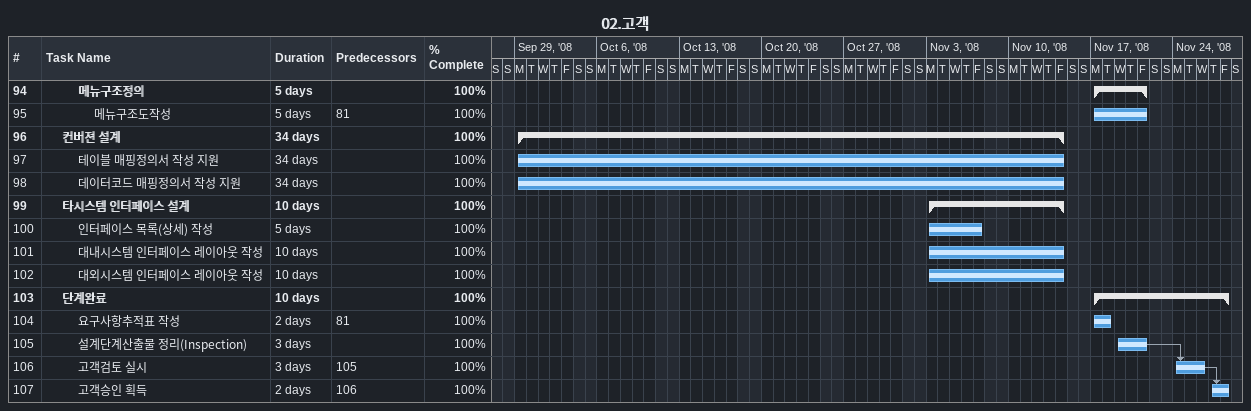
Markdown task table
02.고객

| ID | Level | Task | Duration | Start | Finish | Predecessors | % complete |
|---|---|---|---|---|---|---|---|
| 94 | 3 | **메뉴구조정의** | 5d | 2008-11-17 | 2008-11-21 |  | 100 |
| 95 | 4 | 메뉴구조도작성 | 5d | 2008-11-17 | 2008-11-21 | 81 | 100 |
| 96 | 2 | **컨버젼 설계** | 34d | 2008-09-29 | 2008-11-14 |  | 100 |
| 97 | 3 | 테이블 매핑정의서 작성 지원 | 34d | 2008-09-29 | 2008-11-14 |  | 100 |
| 98 | 3 | 데이터코드 매핑정의서 작성 지원 | 34d | 2008-09-29 | 2008-11-14 |  | 100 |
| 99 | 2 | **타시스템 인터페이스 설계** | 10d | 2008-11-03 | 2008-11-14 |  | 100 |
| 100 | 3 | 인터페이스 목록(상세) 작성 | 5d | 2008-11-03 | 2008-11-07 |  | 100 |
| 101 | 3 | 대내시스템 인터페이스 레이아웃 작성 | 10d | 2008-11-03 | 2008-11-14 |  | 100 |
| 102 | 3 | 대외시스템 인터페이스 레이아웃 작성 | 10d | 2008-11-03 | 2008-11-14 |  | 100 |
| 103 | 2 | **단계완료** | 10d | 2008-11-17 | 2008-11-28 |  | 100 |
| 104 | 3 | 요구사항추적표 작성 | 2d | 2008-11-17 | 2008-11-18 | 81 | 100 |
| 105 | 3 | 설계단계산출물 정리(Inspection) | 3d | 2008-11-19 | 2008-11-21 |  | 100 |
| 106 | 3 | 고객검토 실시 | 3d | 2008-11-24 | 2008-11-26 | 105 | 100 |
| 107 | 3 | 고객승인 획득 | 2d | 2008-11-27 | 2008-11-28 | 106 | 100 |
